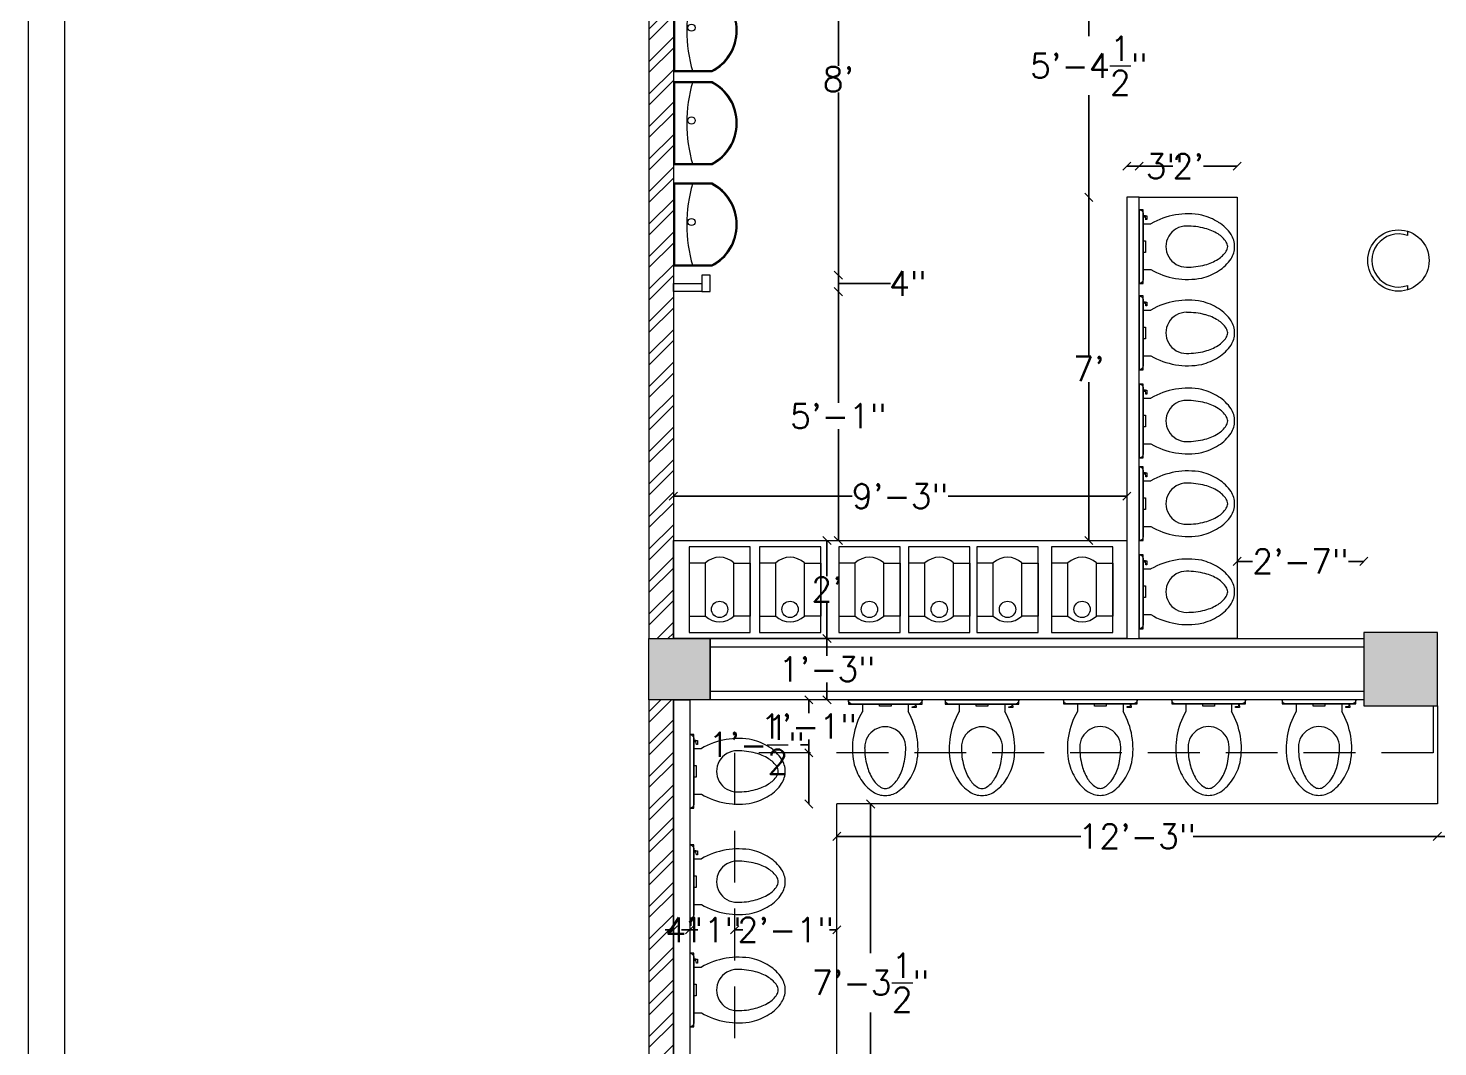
# Model space of a CAD drawing. Header units: inches. Extents: x 111501 to 134888, y 46021 to 52102.
# Drawn here: x 114768.6 to 115113.6, y 49049.5 to 49298.8 of the extents above; entities that cross this region are included whole.
import ezdxf

# ---------------------------------------------------------------- set-up
doc = ezdxf.new("R2010")
doc.units = ezdxf.units.IN
doc.header["$MEASUREMENT"] = 0
doc.linetypes.add('DASHED', pattern=[19.05, 12.7, -6.35])
for name, color, linetype, lineweight in [('column', 252, 'Continuous', 9), ('dimension', 250, 'Continuous', 0), ('FURNITURE', 14, 'Continuous', 18), ('SHEET', 7, 'Continuous', 30), ('wall', 7, 'Continuous', 9)]:
    doc.layers.add(name, color=color, linetype=linetype, lineweight=lineweight)
doc.styles.get("Standard").update_dxf_attribs({"font": 'txt.shx', "height": 6})
doc.dimstyles.new('Standard$0', dxfattribs={"dimtxt": 4, "dimasz": 2, "dimexe": 0.125, "dimexo": 0.125, "dimgap": 0.25, "dimtad": 0, "dimtih": 1, "dimtoh": 1, "dimdec": 1, "dimlfac": -1, "dimzin": 0, "dimdsep": 46, "dimlunit": 4, "dimtxsty": 'Standard', "dimblk": 'OBLIQUE', "dimblk1": 'DOTSMALL', "dimblk2": 'DOTSMALL', "dimcen": 0, "dimse1": 1, "dimse2": 1, "dimadec": 0, "dimazin": 0, "dimtfac": 1, "dimtdec": 1, "dimtofl": 0, "dimtmove": 0, "dimatfit": 3, "dimfxl": 1, "dimtolj": 1, "dimtzin": 0, "dimarcsym": 0})

# ---------------------------------------------------------------- blocks, each defined once
blk = doc.blocks.new('Z$W@#6334')
at = {"layer": 'FURNITURE'}
for points in [[(2.47, 3.91), (11.08, 0), (19.45, 18.43), (10.84, 22.34)], [(2.57, 4.14), (10.96, 0.33), (19.12, 18.31), (10.74, 22.11)]]:
    blk.add_lwpolyline(points, dxfattribs=at)
blk.add_circle((10.97, 10.47), 0.875, dxfattribs=at)
for centre, radius, start, end in [((11.37, 10.99), 11.37, 92.6651, 218.4878), ((11.37, 10.99), 11.12, 92.6651, 218.4878), ((-20.87, 25.63), 36.4, 319.4334, 351.7195)]:
    blk.add_arc(centre, radius, start, end, dxfattribs=at)
blk = doc.blocks.new('A$C2699740B')
at = {"layer": 'FURNITURE'}
for p, q in [((1, 17.05), (1, 1)), ((1, 14.62), (2.86, 14.62)), ((1, 3.43), (2.86, 3.43))]:
    blk.add_line(p, q, dxfattribs=at)
at = {"layer": 'FURNITURE', "linetype": 'Continuous'}
for p, q in [((1, 10.45), (1.54, 10.45)), ((1.54, 10.45), (1.54, 7.61)), ((1.54, 7.61), (1, 7.61))]:
    blk.add_line(p, q, dxfattribs=at)
at = {"layer": 'FURNITURE'}
blk.add_lwpolyline([(0, 0), (1.02, 0), (1.02, 18.06), (0, 18.06)], close=True, dxfattribs=at)
at = {"layer": 'FURNITURE', "linetype": 'Continuous'}
for points in [[(1.53, 16.58), (1, 16.58), (1, 16.35), (1.53, 16.35)], [(1.53, 16.58), (1.87, 16.58), (1.87, 15.63), (1.65, 15.63)], [(1.53, 16.26), (1.53, 16.35)]]:
    blk.add_lwpolyline(points, dxfattribs=at)
blk.add_arc((-0.37, 15.59), 2.01, 0.8881, 19.3392, dxfattribs=at)
at = {"layer": 'FURNITURE', "extrusion": (0, 0, -1)}
for centre, start_param, end_param in [((0, 17.05), 2.356194, 3.926991), ((0, 1), 3.926991, 5.497787)]:
    blk.add_ellipse(centre, major_axis=(-0.709, -0.709), ratio=1, start_param=start_param, end_param=end_param, dxfattribs=at)
at = {"layer": 'FURNITURE'}
for centre, major_axis, start_param, end_param in [((11.95, -1.19), (-12.9, -12.9), 3.740911, 4.44905), ((11.6, 9.03), (3.56, -3.56), 2.356179, 5.497772), ((11.6, -4), (-12.77, -12.77), 3.673654, 3.926975), ((11.62, 2.43), (10.46, -10.46), 1.79758, 2.102858), ((14.16, 6.48), (7.07, -7.07), 1.370664, 1.797579), ((13.26, 2.43), (-8.08, -8.08), 3.368376, 3.673654), ((15.79, 6.48), (4.7, -4.7), 1.370664, 1.797579), ((18, 9.03), (3.81, -3.81), 0.785384, 1.370663), ((15.79, 11.57), (-4.7, -4.7), 1.343983, 1.770898), ((19.64, 9.03), (-1.44, -1.44), 2.35618, 2.941459), ((19.64, 9.03), (-1.44, -1.44), 1.7709, 2.356179), ((18, 9.03), (-3.81, -3.81), 1.770899, 2.356178), ((11.6, 22.05), (12.77, -12.77), -0.785413, -0.532092), ((13.26, 15.63), (-8.08, -8.08), 1.038704, 1.343982), ((14.16, 11.57), (7.07, -7.07), -0.226814, 0.200102), ((11.91, 19.01), (12.74, -12.74), -1.31209, -0.594747), ((11.62, 15.63), (-10.46, -10.46), 1.038704, 1.343982)]:
    blk.add_ellipse(centre, major_axis=major_axis, ratio=1, start_param=start_param, end_param=end_param, dxfattribs=at)
blk = doc.blocks.new('_Oblique')
at = {"color": 0, "linetype": 'ByBlock', "lineweight": -2}
blk.add_line((-0.5, -0.5), (0.5, 0.5), dxfattribs=at)
blk = doc.blocks.new('*D972')
at = {"layer": 'Defpoints', "color": 0, "lineweight": 5, "transparency": 16777216}
for p in [(114935.52, 49334.34), (114935.52, 49238.34), (114966.91, 49238.34)]:
    blk.add_point(p, dxfattribs=at)
at = {"layer": 'dimension', "color": 0, "lineweight": -2, "transparency": 16777216}
for p, q in [((114966.91, 49334.34), (114966.91, 49289.59)), ((114966.91, 49238.34), (114966.91, 49283.09))]:
    blk.add_line(p, q, dxfattribs=at)
at = {"layer": 'dimension', "color": 0, "lineweight": -2, "transparency": 16777216, "xscale": 2, "yscale": 2, "zscale": 2}
for p, rotation in [((114966.91, 49334.34), 90), ((114966.91, 49238.34), 270)]:
    blk.add_blockref('_Oblique', p, dxfattribs=dict(at, rotation=rotation))
at = {"layer": 'dimension', "color": 0, "lineweight": 5, "transparency": 16777216, "insert": (114966.91, 49286.34), "char_height": 6, "attachment_point": 5}
blk.add_mtext("\\A1;8'", dxfattribs=at)
blk = doc.blocks.new('_DOTSMALL')
at = {"color": 0, "linetype": 'ByBlock', "lineweight": -2, "const_width": 0.5}
blk.add_lwpolyline([(-0.0625, 0, 1), (0.0625, 0, 1)], format="xyb", close=True, dxfattribs=at)
blk = doc.blocks.new('*D973')
at = {"layer": 'Defpoints', "color": 0, "lineweight": 5, "transparency": 16777216}
for p in [(114935.52, 49238.34), (114935.52, 49234.34), (114966.91, 49234.34)]:
    blk.add_point(p, dxfattribs=at)
at = {"layer": 'dimension', "color": 0, "lineweight": -2, "transparency": 16777216}
for p, q in [((114966.91, 49238.34), (114966.91, 49234.34)), ((114966.91, 49236.34), (114979.16, 49236.34)), ((114979.16, 49236.34), (114979.66, 49236.34))]:
    blk.add_line(p, q, dxfattribs=at)
at = {"layer": 'dimension', "color": 0, "lineweight": -2, "transparency": 16777216, "xscale": 2, "yscale": 2, "zscale": 2}
for p, rotation in [((114966.91, 49238.34), 90), ((114966.91, 49234.34), 270)]:
    blk.add_blockref('_Oblique', p, dxfattribs=dict(at, rotation=rotation))
at = {"layer": 'dimension', "color": 0, "lineweight": 5, "transparency": 16777216, "insert": (114983.91, 49236.34), "char_height": 6, "attachment_point": 5}
blk.add_mtext('\\A1;4"', dxfattribs=at)
blk = doc.blocks.new('*D974')
at = {"layer": 'Defpoints', "color": 0, "lineweight": 5, "transparency": 16777216}
for p in [(114935.52, 49234.34), (114942.31, 49173.42), (114966.91, 49173.42)]:
    blk.add_point(p, dxfattribs=at)
at = {"layer": 'dimension', "color": 0, "lineweight": -2, "transparency": 16777216}
for p, q in [((114966.91, 49234.34), (114966.91, 49207.13)), ((114966.91, 49173.42), (114966.91, 49200.63))]:
    blk.add_line(p, q, dxfattribs=at)
at = {"layer": 'dimension', "color": 0, "lineweight": -2, "transparency": 16777216, "xscale": 2, "yscale": 2, "zscale": 2}
for p, rotation in [((114966.91, 49234.34), 90), ((114966.91, 49173.42), 270)]:
    blk.add_blockref('_Oblique', p, dxfattribs=dict(at, rotation=rotation))
at = {"layer": 'dimension', "color": 0, "lineweight": 5, "transparency": 16777216, "insert": (114966.91, 49203.88), "char_height": 6, "attachment_point": 5}
blk.add_mtext('\\A1;5\'-1"', dxfattribs=at)
blk = doc.blocks.new('*D975')
at = {"layer": 'Defpoints', "color": 0, "transparency": 16777216}
for p in [(115037.52, 49184.28), (114926.52, 49173.42), (115037.52, 49173.42)]:
    blk.add_point(p, dxfattribs=at)
at = {"layer": 'dimension', "color": 0, "lineweight": -2, "transparency": 16777216}
for p, q in [((114926.52, 49184.28), (114970.27, 49184.28)), ((115037.52, 49184.28), (114993.77, 49184.28))]:
    blk.add_line(p, q, dxfattribs=at)
at = {"layer": 'dimension', "color": 0, "lineweight": -2, "transparency": 16777216, "xscale": 2, "yscale": 2, "zscale": 2, "rotation": 180}
blk.add_blockref('_Oblique', (114926.52, 49184.28), dxfattribs=at)
at = {"layer": 'dimension', "color": 0, "lineweight": -2, "transparency": 16777216, "xscale": 2, "yscale": 2, "zscale": 2}
blk.add_blockref('_Oblique', (115037.52, 49184.28), dxfattribs=at)
at = {"layer": 'dimension', "color": 0, "lineweight": 5, "transparency": 16777216, "insert": (114982.02, 49184.28), "char_height": 6, "attachment_point": 5}
blk.add_mtext('\\A1;9\'-3"', dxfattribs=at)
blk = doc.blocks.new('*D976')
at = {"layer": 'Defpoints', "color": 0, "transparency": 16777216}
for p in [(115037.52, 49257.42), (115028.2, 49173.42), (115037.52, 49173.42)]:
    blk.add_point(p, dxfattribs=at)
at = {"layer": 'dimension', "color": 0, "lineweight": -2, "transparency": 16777216}
for p, q in [((115028.2, 49257.42), (115028.2, 49218.67)), ((115028.2, 49173.42), (115028.2, 49212.17))]:
    blk.add_line(p, q, dxfattribs=at)
at = {"layer": 'dimension', "color": 0, "lineweight": -2, "transparency": 16777216, "xscale": 2, "yscale": 2, "zscale": 2}
for p, rotation in [((115028.2, 49257.42), 90), ((115028.2, 49173.42), 270)]:
    blk.add_blockref('_Oblique', p, dxfattribs=dict(at, rotation=rotation))
at = {"layer": 'dimension', "color": 0, "lineweight": 5, "transparency": 16777216, "insert": (115028.2, 49215.42), "char_height": 6, "attachment_point": 5}
blk.add_mtext("\\A1;7'", dxfattribs=at)
blk = doc.blocks.new('*D977')
at = {"layer": 'Defpoints', "color": 0, "lineweight": 5, "transparency": 16777216}
for p in [(114942.31, 49173.42), (114964.11, 49149.42), (114964.62, 49149.42)]:
    blk.add_point(p, dxfattribs=at)
at = {"layer": 'dimension', "color": 0, "lineweight": -2, "transparency": 16777216}
for p, q in [((114964.11, 49173.42), (114964.11, 49164.67)), ((114964.11, 49149.42), (114964.11, 49158.17))]:
    blk.add_line(p, q, dxfattribs=at)
at = {"layer": 'dimension', "color": 0, "lineweight": -2, "transparency": 16777216, "xscale": 2, "yscale": 2, "zscale": 2}
for p, rotation in [((114964.11, 49173.42), 90), ((114964.11, 49149.42), 270)]:
    blk.add_blockref('_Oblique', p, dxfattribs=dict(at, rotation=rotation))
at = {"layer": 'dimension', "color": 0, "lineweight": 5, "transparency": 16777216, "insert": (114964.11, 49161.42), "char_height": 6, "attachment_point": 5}
blk.add_mtext("\\A1;2'", dxfattribs=at)
blk = doc.blocks.new('*D978')
at = {"layer": 'Defpoints', "color": 0, "transparency": 16777216}
for p in [(115040.52, 49265.05), (115037.52, 49257.42), (115040.52, 49257.42)]:
    blk.add_point(p, dxfattribs=at)
at = {"layer": 'dimension', "color": 0, "lineweight": -2, "transparency": 16777216}
for p, q in [((115037.52, 49265.05), (115040.52, 49265.05)), ((115040.52, 49265.05), (115042.52, 49265.05))]:
    blk.add_line(p, q, dxfattribs=at)
at = {"layer": 'dimension', "color": 0, "lineweight": -2, "transparency": 16777216, "xscale": 2, "yscale": 2, "zscale": 2, "rotation": 180}
blk.add_blockref('_Oblique', (115037.52, 49265.05), dxfattribs=at)
at = {"layer": 'dimension', "color": 0, "lineweight": -2, "transparency": 16777216, "xscale": 2, "yscale": 2, "zscale": 2}
blk.add_blockref('_Oblique', (115040.52, 49265.05), dxfattribs=at)
at = {"layer": 'dimension', "color": 0, "lineweight": 5, "transparency": 16777216, "insert": (115046.77, 49265.05), "char_height": 6, "attachment_point": 5}
blk.add_mtext('\\A1;3"', dxfattribs=at)
blk = doc.blocks.new('*D979')
at = {"layer": 'Defpoints', "color": 0, "lineweight": 5, "transparency": 16777216}
for p in [(115064.52, 49265.05), (115040.52, 49257.42), (115064.52, 49257.42)]:
    blk.add_point(p, dxfattribs=at)
at = {"layer": 'dimension', "color": 0, "lineweight": -2, "transparency": 16777216}
for p, q in [((115040.52, 49265.05), (115048.77, 49265.05)), ((115064.52, 49265.05), (115056.27, 49265.05))]:
    blk.add_line(p, q, dxfattribs=at)
at = {"layer": 'dimension', "color": 0, "lineweight": -2, "transparency": 16777216, "xscale": 2, "yscale": 2, "zscale": 2, "rotation": 180}
blk.add_blockref('_Oblique', (115040.52, 49265.05), dxfattribs=at)
at = {"layer": 'dimension', "color": 0, "lineweight": -2, "transparency": 16777216, "xscale": 2, "yscale": 2, "zscale": 2}
blk.add_blockref('_Oblique', (115064.52, 49265.05), dxfattribs=at)
at = {"layer": 'dimension', "color": 0, "lineweight": 5, "transparency": 16777216, "insert": (115052.52, 49265.05), "char_height": 6, "attachment_point": 5}
blk.add_mtext("\\A1;2'", dxfattribs=at)
blk = doc.blocks.new('*D980')
at = {"layer": 'Defpoints', "color": 0, "lineweight": 5, "transparency": 16777216}
for p in [(115028.2, 49321.84), (115032.7, 49321.84), (115037.52, 49257.42)]:
    blk.add_point(p, dxfattribs=at)
at = {"layer": 'dimension', "color": 0, "lineweight": -2, "transparency": 16777216}
for p, q in [((115028.2, 49321.84), (115028.2, 49296.88)), ((115028.2, 49257.42), (115028.2, 49282.38))]:
    blk.add_line(p, q, dxfattribs=at)
at = {"layer": 'dimension', "color": 0, "lineweight": -2, "transparency": 16777216, "xscale": 2, "yscale": 2, "zscale": 2}
for p, rotation in [((115028.2, 49321.84), 90), ((115028.2, 49257.42), 270)]:
    blk.add_blockref('_Oblique', p, dxfattribs=dict(at, rotation=rotation))
at = {"layer": 'dimension', "color": 0, "lineweight": 5, "transparency": 16777216, "insert": (115028.2, 49289.63), "char_height": 6, "attachment_point": 5}
blk.add_mtext('\\A1;5\'-4{\\H1.000000x;\\S1/2;}"', dxfattribs=at)
blk = doc.blocks.new('*D997')
at = {"layer": 'Defpoints', "color": 0, "transparency": 16777216}
for p in [(115064.52, 49168.31), (115095.52, 49150.92), (115064.52, 49149.42)]:
    blk.add_point(p, dxfattribs=at)
at = {"layer": 'dimension', "color": 0, "lineweight": -2, "transparency": 16777216}
for p, q in [((115064.52, 49168.31), (115068.27, 49168.31)), ((115095.52, 49168.31), (115091.77, 49168.31))]:
    blk.add_line(p, q, dxfattribs=at)
at = {"layer": 'dimension', "color": 0, "lineweight": -2, "transparency": 16777216, "xscale": 2, "yscale": 2, "zscale": 2, "rotation": 180}
blk.add_blockref('_Oblique', (115064.52, 49168.31), dxfattribs=at)
at = {"layer": 'dimension', "color": 0, "lineweight": -2, "transparency": 16777216, "xscale": 2, "yscale": 2, "zscale": 2}
blk.add_blockref('_Oblique', (115095.52, 49168.31), dxfattribs=at)
at = {"layer": 'dimension', "color": 0, "lineweight": 5, "transparency": 16777216, "insert": (115080.02, 49168.31), "char_height": 6, "attachment_point": 5}
blk.add_mtext('\\A1;2\'-7"', dxfattribs=at)
blk = doc.blocks.new('*D998')
at = {"layer": 'Defpoints', "color": 0, "transparency": 16777216}
for p in [(115113.52, 49132.92), (115113.52, 49108.92), (115123.14, 49108.92)]:
    blk.add_point(p, dxfattribs=at)
at = {"layer": 'dimension', "color": 0, "lineweight": -2, "transparency": 16777216}
for p, q in [((115123.14, 49132.92), (115123.14, 49124.17)), ((115123.14, 49108.92), (115123.14, 49117.67))]:
    blk.add_line(p, q, dxfattribs=at)
at = {"layer": 'dimension', "color": 0, "lineweight": -2, "transparency": 16777216, "xscale": 2, "yscale": 2, "zscale": 2}
for p, rotation in [((115123.14, 49132.92), 90), ((115123.14, 49108.92), 270)]:
    blk.add_blockref('_Oblique', p, dxfattribs=dict(at, rotation=rotation))
at = {"layer": 'dimension', "color": 0, "lineweight": 5, "transparency": 16777216, "insert": (115123.14, 49120.92), "char_height": 6, "attachment_point": 5}
blk.add_mtext("\\A1;2'", dxfattribs=at)
blk = doc.blocks.new('*D999')
at = {"layer": 'Defpoints', "color": 0, "transparency": 16777216}
for p in [(114966.52, 49108.92), (115113.52, 49108.92), (115113.52, 49101)]:
    blk.add_point(p, dxfattribs=at)
at = {"layer": 'dimension', "color": 0, "lineweight": -2, "transparency": 16777216}
for p, q in [((114966.52, 49101), (115026.27, 49101)), ((115113.52, 49101), (115053.77, 49101))]:
    blk.add_line(p, q, dxfattribs=at)
at = {"layer": 'dimension', "color": 0, "lineweight": -2, "transparency": 16777216, "xscale": 2, "yscale": 2, "zscale": 2, "rotation": 180}
blk.add_blockref('_Oblique', (114966.52, 49101), dxfattribs=at)
at = {"layer": 'dimension', "color": 0, "lineweight": -2, "transparency": 16777216, "xscale": 2, "yscale": 2, "zscale": 2}
blk.add_blockref('_Oblique', (115113.52, 49101), dxfattribs=at)
at = {"layer": 'dimension', "color": 0, "lineweight": 5, "transparency": 16777216, "insert": (115040.02, 49101), "char_height": 6, "attachment_point": 5}
blk.add_mtext('\\A1;12\'-3"', dxfattribs=at)
blk = doc.blocks.new('*D1000')
at = {"layer": 'Defpoints', "color": 0, "transparency": 16777216}
for p in [(114959.67, 49121.42), (114967.33, 49121.42), (114966.52, 49108.92)]:
    blk.add_point(p, dxfattribs=at)
at = {"layer": 'dimension', "color": 0, "lineweight": -2, "transparency": 16777216}
for p, q in [((114959.67, 49123.42), (114957.67, 49123.42)), ((114959.67, 49121.42), (114959.67, 49123.42)), ((114959.67, 49108.92), (114959.67, 49121.42))]:
    blk.add_line(p, q, dxfattribs=at)
at = {"layer": 'dimension', "color": 0, "lineweight": -2, "transparency": 16777216, "xscale": 2, "yscale": 2, "zscale": 2}
for p, rotation in [((114959.67, 49121.42), 90), ((114959.67, 49108.92), 270)]:
    blk.add_blockref('_Oblique', p, dxfattribs=dict(at, rotation=rotation))
at = {"layer": 'dimension', "color": 0, "lineweight": 5, "transparency": 16777216, "insert": (114946.92, 49123.42), "char_height": 6, "attachment_point": 5}
blk.add_mtext('\\A1;1\'-{\\H1.000000x;\\S1/2;}"', dxfattribs=at)
blk = doc.blocks.new('*D1001')
at = {"layer": 'Defpoints', "color": 0, "transparency": 16777216}
for p in [(114959.67, 49134.42), (114966.19, 49134.42), (114967.33, 49121.42)]:
    blk.add_point(p, dxfattribs=at)
at = {"layer": 'dimension', "color": 0, "lineweight": -2, "transparency": 16777216}
for p, q in [((114959.67, 49134.42), (114959.67, 49131.17)), ((114959.67, 49121.42), (114959.67, 49124.67))]:
    blk.add_line(p, q, dxfattribs=at)
at = {"layer": 'dimension', "color": 0, "lineweight": -2, "transparency": 16777216, "xscale": 2, "yscale": 2, "zscale": 2}
for p, rotation in [((114959.67, 49134.42), 90), ((114959.67, 49121.42), 270)]:
    blk.add_blockref('_Oblique', p, dxfattribs=dict(at, rotation=rotation))
at = {"layer": 'dimension', "color": 0, "lineweight": 5, "transparency": 16777216, "insert": (114959.67, 49127.92), "char_height": 6, "attachment_point": 5}
blk.add_mtext('\\A1;1\'-1"', dxfattribs=at)
blk = doc.blocks.new('*D1002')
at = {"layer": 'Defpoints', "color": 0, "transparency": 16777216}
for p in [(114966.52, 49108.92), (114966.52, 49021.42), (114974.81, 49021.42)]:
    blk.add_point(p, dxfattribs=at)
at = {"layer": 'dimension', "color": 0, "lineweight": -2, "transparency": 16777216}
for p, q in [((114974.81, 49108.92), (114974.81, 49072.42)), ((114974.81, 49021.42), (114974.81, 49057.92))]:
    blk.add_line(p, q, dxfattribs=at)
at = {"layer": 'dimension', "color": 0, "lineweight": -2, "transparency": 16777216, "xscale": 2, "yscale": 2, "zscale": 2}
for p, rotation in [((114974.81, 49108.92), 90), ((114974.81, 49021.42), 270)]:
    blk.add_blockref('_Oblique', p, dxfattribs=dict(at, rotation=rotation))
at = {"layer": 'dimension', "color": 0, "lineweight": 5, "transparency": 16777216, "insert": (114974.81, 49065.17), "char_height": 6, "attachment_point": 5}
blk.add_mtext('\\A1;7\'-3{\\H1.000000x;\\S1/2;}"', dxfattribs=at)
blk = doc.blocks.new('*D1006')
at = {"layer": 'Defpoints', "color": 0, "transparency": 16777216}
for p in [(114966.52, 49078.1), (114941.52, 49076.96), (114966.52, 49076.96)]:
    blk.add_point(p, dxfattribs=at)
at = {"layer": 'dimension', "color": 0, "lineweight": -2, "transparency": 16777216}
for p, q in [((114941.52, 49078.1), (114943.27, 49078.1)), ((114966.52, 49078.1), (114964.77, 49078.1))]:
    blk.add_line(p, q, dxfattribs=at)
at = {"layer": 'dimension', "color": 0, "lineweight": -2, "transparency": 16777216, "xscale": 2, "yscale": 2, "zscale": 2, "rotation": 180}
blk.add_blockref('_Oblique', (114941.52, 49078.1), dxfattribs=at)
at = {"layer": 'dimension', "color": 0, "lineweight": -2, "transparency": 16777216, "xscale": 2, "yscale": 2, "zscale": 2}
blk.add_blockref('_Oblique', (114966.52, 49078.1), dxfattribs=at)
at = {"layer": 'dimension', "color": 0, "lineweight": 5, "transparency": 16777216, "insert": (114954.02, 49078.1), "char_height": 6, "attachment_point": 5}
blk.add_mtext('\\A1;2\'-1"', dxfattribs=at)
blk = doc.blocks.new('*D1007')
at = {"layer": 'Defpoints', "color": 0, "transparency": 16777216}
for p in [(114930.52, 49078.59), (114930.52, 49078.1), (114941.52, 49080.55)]:
    blk.add_point(p, dxfattribs=at)
at = {"layer": 'dimension', "color": 0, "lineweight": -2, "transparency": 16777216}
for p, q in [((114930.52, 49078.1), (114928.52, 49078.1)), ((114941.52, 49078.1), (114943.52, 49078.1))]:
    blk.add_line(p, q, dxfattribs=at)
at = {"layer": 'dimension', "color": 0, "lineweight": -2, "transparency": 16777216, "xscale": 2, "yscale": 2, "zscale": 2}
blk.add_blockref('_Oblique', (114930.52, 49078.1), dxfattribs=at)
at = {"layer": 'dimension', "color": 0, "lineweight": -2, "transparency": 16777216, "xscale": 2, "yscale": 2, "zscale": 2, "rotation": 180}
blk.add_blockref('_Oblique', (114941.52, 49078.1), dxfattribs=at)
at = {"layer": 'dimension', "color": 0, "lineweight": 5, "transparency": 16777216, "insert": (114936.02, 49078.1), "char_height": 6, "attachment_point": 5}
blk.add_mtext('\\A1;11"', dxfattribs=at)
blk = doc.blocks.new('*D1008')
at = {"layer": 'Defpoints', "color": 0, "transparency": 16777216}
for p in [(114926.52, 49080.26), (114926.52, 49078.1), (114930.52, 49079.81)]:
    blk.add_point(p, dxfattribs=at)
at = {"layer": 'dimension', "color": 0, "lineweight": -2, "transparency": 16777216}
for p, q in [((114926.52, 49078.1), (114924.52, 49078.1)), ((114930.52, 49078.1), (114932.52, 49078.1))]:
    blk.add_line(p, q, dxfattribs=at)
at = {"layer": 'dimension', "color": 0, "lineweight": -2, "transparency": 16777216, "xscale": 2, "yscale": 2, "zscale": 2}
blk.add_blockref('_Oblique', (114926.52, 49078.1), dxfattribs=at)
at = {"layer": 'dimension', "color": 0, "lineweight": -2, "transparency": 16777216, "xscale": 2, "yscale": 2, "zscale": 2, "rotation": 180}
blk.add_blockref('_Oblique', (114930.52, 49078.1), dxfattribs=at)
at = {"layer": 'dimension', "color": 0, "lineweight": 5, "transparency": 16777216, "insert": (114929.13, 49078.1), "char_height": 6, "attachment_point": 5}
blk.add_mtext('\\A1;4"', dxfattribs=at)
blk = doc.blocks.new('*D1037')
at = {"layer": 'Defpoints', "color": 0, "transparency": 16777216}
for p in [(114968.48, 49149.42), (114964.11, 49134.42), (114967.53, 49134.42)]:
    blk.add_point(p, dxfattribs=at)
at = {"layer": 'dimension', "color": 0, "lineweight": -2, "transparency": 16777216}
for p, q in [((114964.11, 49149.42), (114964.11, 49145.17)), ((114964.11, 49134.42), (114964.11, 49138.67))]:
    blk.add_line(p, q, dxfattribs=at)
at = {"layer": 'dimension', "color": 0, "lineweight": -2, "transparency": 16777216, "xscale": 2, "yscale": 2, "zscale": 2}
for p, rotation in [((114964.11, 49149.42), 90), ((114964.11, 49134.42), 270)]:
    blk.add_blockref('_Oblique', p, dxfattribs=dict(at, rotation=rotation))
at = {"layer": 'dimension', "color": 0, "lineweight": 5, "transparency": 16777216, "insert": (114964.11, 49141.92), "char_height": 6, "attachment_point": 5}
blk.add_mtext('\\A1;1\'-3"', dxfattribs=at)
blk = doc.blocks.new('*D1042')
at = {"layer": 'Defpoints', "color": 0, "lineweight": 5, "transparency": 16777216}
for p in [(115113.52, 49108.92), (115157.52, 49101), (115157.52, 49075.42)]:
    blk.add_point(p, dxfattribs=at)
at = {"layer": 'dimension', "color": 0, "lineweight": -2, "transparency": 16777216}
for p, q in [((115113.52, 49101), (115123.77, 49101)), ((115157.52, 49101), (115147.27, 49101))]:
    blk.add_line(p, q, dxfattribs=at)
at = {"layer": 'dimension', "color": 0, "lineweight": -2, "transparency": 16777216, "xscale": 2, "yscale": 2, "zscale": 2, "rotation": 180}
blk.add_blockref('_Oblique', (115113.52, 49101), dxfattribs=at)
at = {"layer": 'dimension', "color": 0, "lineweight": -2, "transparency": 16777216, "xscale": 2, "yscale": 2, "zscale": 2}
blk.add_blockref('_Oblique', (115157.52, 49101), dxfattribs=at)
at = {"layer": 'dimension', "color": 0, "lineweight": 5, "transparency": 16777216, "insert": (115135.52, 49101), "char_height": 6, "attachment_point": 5}
blk.add_mtext('\\A1;3\'-8"', dxfattribs=at)

msp = doc.modelspace()

# ---------------------------------------------------------------- hatches: boundary and pattern name
at = {"layer": 'column'}
h = msp.add_hatch(color=256, dxfattribs=at)
h.paths.add_polyline_path([(115095.52, 49150.92), (115095.52, 49132.92), (115113.52, 49132.92), (115113.52, 49150.92)])
h.paths.add_polyline_path([(115095.52, 49354.84), (115095.52, 49336.84), (115113.52, 49336.84), (115113.52, 49354.84)])
h.paths.add_polyline_path([(115095.52, 49558.77), (115095.52, 49540.77), (115113.52, 49540.77), (115113.52, 49558.77)])
h = msp.add_hatch(color=256, dxfattribs=at)
h.paths.add_polyline_path([(114920.52, 49145.47), (114920.52, 49134.47), (114931.52, 49134.47), (114931.52, 49145.47)])
h.paths.add_polyline_path([(114931.52, 49145.47), (114931.52, 49149.47), (114920.52, 49149.47), (114920.52, 49145.47)])
h.paths.add_polyline_path([(114931.52, 49134.47), (114935.52, 49134.47), (114935.52, 49145.47), (114931.52, 49145.47)])
h.paths.add_polyline_path([(114935.52, 49149.47), (114931.52, 49149.47), (114931.52, 49145.47), (114935.52, 49145.47)])
at = {"layer": 'wall', "lineweight": 5}
h = msp.add_hatch(dxfattribs=at)
h.set_pattern_fill('ANSI32', color=256, scale=15, style=0)
h.set_pattern_definition([(45, (15993.2226, 1823.8855), (-3.97747564, 3.97747564), []), (45, (15995.874, 1823.8855), (-3.97747564, 3.97747564), [])])
h.paths.add_polyline_path([(114886.52, 49018.42), (114886.52, 49024.42), (114920.52, 49024.42), (114920.52, 49134.42), (114926.52, 49134.42), (114926.52, 49125.93), (114926.52, 49107.88), (114926.52, 49098.93), (114926.52, 49080.87), (114926.52, 49072.41), (114926.52, 49054.35), (114926.52, 49043.45), (114926.52, 49025.4), (114926.52, 49018.42)])
h.paths.add_polyline_path([(114920.52, 49149.42), (114926.52, 49149.42), (114926.52, 49338.34), (114920.52, 49338.34)])

# ---------------------------------------------------------------- linework, layer by layer
at = {"layer": 'column'}
for points in [[(115113.52, 49150.92), (115095.52, 49150.92), (115095.52, 49132.92), (115113.52, 49132.92)], [(114920.52, 49149.42), (114935.52, 49149.42), (114935.52, 49134.42), (114920.52, 49134.42)]]:
    msp.add_lwpolyline(points, close=True, dxfattribs=at)
at = {"layer": 'FURNITURE', "lineweight": 0}
for p, q in [((115106.23, 49249.1), (115106.23, 49248.05)), ((115106.19, 49235.83), (115106.18, 49234.77))]:
    msp.add_line(p, q, dxfattribs=at)
at = {"layer": 'FURNITURE', "lineweight": 5}
for p, q in [((115112.52, 49132.92), (115112.52, 49121.42)), ((115113.52, 49132.92), (115113.52, 49108.92)), ((114966.52, 49021.42), (114966.52, 49108.92)), ((115113.52, 49108.92), (114966.52, 49108.92))]:
    msp.add_line(p, q, dxfattribs=at)
at = {"layer": 'FURNITURE', "linetype": 'DASHED', "lineweight": 5}
msp.add_line((114941.52, 49121.42), (114941.52, 49018.42), dxfattribs=at)
at = {"layer": 'FURNITURE', "lineweight": 5}
for points in [[(115040.52, 49257.42), (115037.52, 49257.42), (115037.52, 49149.42), (115040.52, 49149.42)], [(115040.52, 49257.42), (115064.52, 49257.42), (115064.52, 49149.42), (115040.52, 49149.42)], [(114933.52, 49234.34), (114926.52, 49234.34), (114926.52, 49236.34), (114933.52, 49236.34)], [(114933.52, 49234.34), (114935.52, 49234.34), (114935.52, 49238.34), (114933.52, 49238.34)], [(114945.35, 49171.9), (114930.35, 49171.9), (114930.35, 49150.9), (114945.35, 49150.9)], [(114962.58, 49171.9), (114947.58, 49171.9), (114947.58, 49150.9), (114962.58, 49150.9)], [(114982.01, 49171.9), (114967.01, 49171.9), (114967.01, 49150.9), (114982.01, 49150.9)], [(114999.1, 49171.9), (114984.1, 49171.9), (114984.1, 49150.9), (114999.1, 49150.9)], [(115015.81, 49171.9), (115000.81, 49171.9), (115000.81, 49150.9), (115015.81, 49150.9)], [(115034.07, 49171.9), (115019.07, 49171.9), (115019.07, 49150.9), (115034.07, 49150.9)], [(114934.35, 49167.9), (114930.35, 49167.9), (114930.35, 49154.9), (114934.35, 49154.9)], [(114941.35, 49167.9), (114945.35, 49167.9), (114945.35, 49154.9), (114941.35, 49154.9)], [(114951.58, 49167.9), (114947.58, 49167.9), (114947.58, 49154.9), (114951.58, 49154.9)], [(114958.58, 49167.9), (114962.58, 49167.9), (114962.58, 49154.9), (114958.58, 49154.9)], [(114971.01, 49167.9), (114967.01, 49167.9), (114967.01, 49154.9), (114971.01, 49154.9)], [(114978.01, 49167.9), (114982.01, 49167.9), (114982.01, 49154.9), (114978.01, 49154.9)], [(114988.1, 49167.9), (114984.1, 49167.9), (114984.1, 49154.9), (114988.1, 49154.9)], [(114995.1, 49167.9), (114999.1, 49167.9), (114999.1, 49154.9), (114995.1, 49154.9)], [(115004.81, 49167.9), (115000.81, 49167.9), (115000.81, 49154.9), (115004.81, 49154.9)], [(115011.81, 49167.9), (115015.81, 49167.9), (115015.81, 49154.9), (115011.81, 49154.9)], [(115023.07, 49167.9), (115019.07, 49167.9), (115019.07, 49154.9), (115023.07, 49154.9)], [(115030.07, 49167.9), (115034.07, 49167.9), (115034.07, 49154.9), (115030.07, 49154.9)], [(114935.52, 49149.42), (115095.52, 49149.42), (115095.52, 49134.42), (114935.52, 49134.42)], [(114926.52, 49134.42), (114930.52, 49134.42), (114930.52, 49021.42), (114926.52, 49021.42)]]:
    msp.add_lwpolyline(points, close=True, dxfattribs=at)
at = {"layer": 'FURNITURE', "linetype": 'ByBlock', "lineweight": 0}
msp.add_lwpolyline([(115037.52, 49173.42), (115037.52, 49149.42), (114926.52, 49149.42), (114926.52, 49173.42)], close=True, dxfattribs=at)
at = {"layer": 'FURNITURE', "lineweight": 5}
for points in [[(114935.52, 49147.42), (115095.52, 49147.42)], [(115095.52, 49136.42), (114935.52, 49136.42)]]:
    msp.add_lwpolyline(points, dxfattribs=at)
at = {"layer": 'FURNITURE', "linetype": 'DASHED', "lineweight": 5}
msp.add_lwpolyline([(115112.52, 49121.42), (114941.52, 49121.42)], dxfattribs=at)
at = {"layer": 'FURNITURE', "lineweight": 0}
msp.add_circle((115104, 49241.94), 7.5, dxfattribs=at)
at = {"layer": 'FURNITURE', "lineweight": 5}
for centre in [(114937.85, 49156.56), (114955.08, 49156.56), (114974.51, 49156.56), (114991.6, 49156.56), (115008.31, 49156.56), (115026.57, 49156.56)]:
    msp.add_circle(centre, 2, dxfattribs=at)
at = {"layer": 'FURNITURE', "lineweight": 0}
msp.add_arc((115104, 49241.94), 6.5, 69.9196, 289.696, dxfattribs=at)
at = {"layer": 'FURNITURE', "lineweight": 5}
for centre, start, end in [((114937.85, 49164.25), 46.249, 133.751), ((114955.08, 49164.25), 46.249, 133.751), ((114974.51, 49164.25), 46.249, 133.751), ((114991.6, 49164.25), 46.249, 133.751), ((115008.31, 49164.25), 46.249, 133.751), ((115026.57, 49164.25), 46.249, 133.751), ((114937.85, 49158.56), 226.249, 313.751), ((114955.08, 49158.56), 226.249, 313.751), ((114974.51, 49158.56), 226.249, 313.751), ((114991.6, 49158.56), 226.249, 313.751), ((115008.31, 49158.56), 226.249, 313.751), ((115026.57, 49158.56), 226.249, 313.751)]:
    msp.add_arc(centre, 5.06, start, end, dxfattribs=at)
at = {"layer": 'SHEET', "color": 0, "lineweight": 5, "ltscale": 25}
for points in [[(114768.6, 48151.32), (115452.89, 48151.32), (115452.89, 49887.86), (114768.6, 49887.86)], [(114777.52, 48160.24), (115443.97, 48160.24), (115443.97, 49878.94), (114777.52, 49878.94)]]:
    msp.add_lwpolyline(points, close=True, dxfattribs=at)
at = {"layer": 'wall'}
for p, q in [((114920.52, 49542.27), (114920.52, 49149.42)), ((114926.52, 49338.34), (114926.52, 49149.42)), ((114920.52, 49134.42), (114920.52, 49024.42)), ((114926.52, 49134.42), (114926.52, 49018.42))]:
    msp.add_line(p, q, dxfattribs=at)

# ---------------------------------------------------------------- block references
at = {"layer": 'FURNITURE', "rotation": 204.4235524367763}
for p in [(114936.61, 49313), (114936.61, 49290.28), (114936.61, 49265.44)]:
    msp.add_blockref('Z$W@#6334', p, dxfattribs=at)
at = {"layer": 'FURNITURE', "lineweight": 0}
for p in [(115040.52, 49236.32), (115040.52, 49215.2), (115040.52, 49193.64), (115040.52, 49173.39), (115040.52, 49151.83), (114930.52, 49107.88), (114930.52, 49080.87), (114930.52, 49054.35)]:
    msp.add_blockref('A$C2699740B', p, dxfattribs=at)
at = {"layer": 'FURNITURE', "lineweight": 0, "rotation": 270}
for p in [(114969.35, 49134.37), (114993.03, 49134.37), (115021.98, 49134.42), (115048.5, 49134.42), (115075.51, 49134.42)]:
    msp.add_blockref('A$C2699740B', p, dxfattribs=at)

# ---------------------------------------------------------------- dimensions: what is measured, and where the dimension line sits
at = {"layer": 'dimension', "lineweight": 5}
for base, p1, p2, picture, middle in [((114966.91, 49238.34), (114935.52, 49334.34), (114935.52, 49238.34), '*D972', (114966.91, 49286.34)), ((115028.2, 49321.84), (115037.52, 49257.42), (115032.7, 49321.84), '*D980', (115028.2, 49289.63)), ((114966.91, 49234.34), (114935.52, 49238.34), (114935.52, 49234.34), '*D973', (114979.91, 49236.34)), ((114966.91, 49173.42), (114935.52, 49234.34), (114942.31, 49173.42), '*D974', (114966.91, 49203.88)), ((114964.11, 49149.42), (114942.31, 49173.42), (114964.62, 49149.42), '*D977', (114964.11, 49161.42))]:
    dim = msp.add_linear_dim(base=base, p1=p1, p2=p2, angle=90, dimstyle='Standard$0', override={"dimtmove": 1}, dxfattribs=at)
    dim.commit()
    dim.dimension.update_dxf_attribs({"geometry": picture, "text_midpoint": middle})
for base, p1, p2, picture, middle in [((115040.52, 49265.05), (115037.52, 49257.42), (115040.52, 49257.42), '*D978', (115046.77, 49265.05)), ((115037.52, 49184.28), (114926.52, 49173.42), (115037.52, 49173.42), '*D975', (114982.02, 49184.28)), ((115064.52, 49168.31), (115095.52, 49150.92), (115064.52, 49149.42), '*D997', (115080.02, 49168.31)), ((115113.52, 49101), (114966.52, 49108.92), (115113.52, 49108.92), '*D999', (115040.02, 49101)), ((114930.52, 49078.1), (114941.52, 49080.55), (114930.52, 49078.59), '*D1007', (114936.02, 49078.1)), ((114966.52, 49078.1), (114941.52, 49076.96), (114966.52, 49076.96), '*D1006', (114954.02, 49078.1))]:
    dim = msp.add_linear_dim(base=base, p1=p1, p2=p2, dimstyle='Standard$0', dxfattribs=at)
    dim.commit()
    dim.dimension.update_dxf_attribs({"geometry": picture, "text_midpoint": middle})
for base, p1, p2, picture, middle in [((115064.52, 49265.05), (115040.52, 49257.42), (115064.52, 49257.42), '*D979', (115052.52, 49265.05)), ((115157.52, 49101), (115113.52, 49108.92), (115157.52, 49075.42), '*D1042', (115135.52, 49101))]:
    dim = msp.add_linear_dim(base=base, p1=p1, p2=p2, dimstyle='Standard$0', override={"dimtmove": 1}, dxfattribs=at)
    dim.commit()
    dim.dimension.update_dxf_attribs({"geometry": picture, "text_midpoint": middle})
for base, p1, p2, picture, middle in [((115028.2, 49173.42), (115037.52, 49257.42), (115037.52, 49173.42), '*D976', (115028.2, 49215.42)), ((114964.11, 49134.42), (114968.48, 49149.42), (114967.53, 49134.42), '*D1037', (114964.11, 49141.92)), ((114959.67, 49134.42), (114967.33, 49121.42), (114966.19, 49134.42), '*D1001', (114959.67, 49127.92)), ((115123.14, 49108.92), (115113.52, 49132.92), (115113.52, 49108.92), '*D998', (115123.14, 49120.92)), ((114959.67, 49121.42), (114966.52, 49108.92), (114967.33, 49121.42), '*D1000', (114946.92, 49123.42)), ((114974.81, 49021.42), (114966.52, 49108.92), (114966.52, 49021.42), '*D1002', (114974.81, 49065.17))]:
    dim = msp.add_linear_dim(base=base, p1=p1, p2=p2, angle=90, dimstyle='Standard$0', dxfattribs=at)
    dim.commit()
    dim.dimension.update_dxf_attribs({"geometry": picture, "text_midpoint": middle})
dim = msp.add_linear_dim(base=(114926.52, 49078.1), p1=(114930.52, 49079.81), p2=(114926.52, 49080.26), dimstyle='Standard$0', dxfattribs=at)
dim.commit()
dim.dimension.update_dxf_attribs({"geometry": '*D1008', "text_midpoint": (114929.13, 49078.1), "dimtype": 160})

doc.saveas('drawing.dxf')
